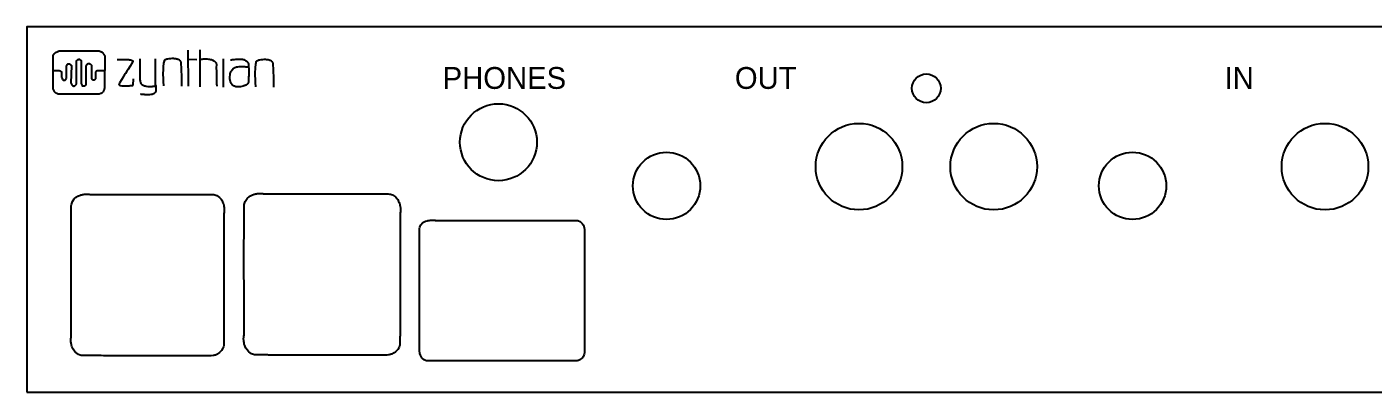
# Model space of a CAD drawing. Extents: x 0 to 272, y 0 to 38.
# Drawn here: x 0 to 139.9, y 0 to 38 of the extents above; entities that cross this region are included whole.
import ezdxf

# ---------------------------------------------------------------- set-up
doc = ezdxf.new("R2010")
doc.units = 0
doc.linetypes.add('BORDER', pattern=[0.875, 0.25, -0.125, 0.25, -0.125, 0, -0.125])
doc.layers.get('0').update_dxf_attribs({"linetype": 'CONTINUOUS'})
doc.layers.add('DXF_PI4_CASE_BACK_MODEL_LA', color=7, linetype='CONTINUOUS')
doc.styles.add('TEXT636', font='txt', dxfattribs={"height": 0.2})
doc.styles.add('TEXT639', font='txt', dxfattribs={"height": 0.2})
doc.styles.add('TEXT642', font='txt', dxfattribs={"height": 0.2})

msp = doc.modelspace()

# ---------------------------------------------------------------- linework, layer by layer
at = {"color": 18}
for points in [[(2.74, 35.03, 0), (2.76, 35.08, 0), (2.79, 35.13, 0), (2.8, 35.15, 0), (2.82, 35.18, 0), (2.84, 35.2, 0), (2.85, 35.22, 0), (2.87, 35.24, 0), (2.88, 35.25, 0), (2.88, 35.25, 0), (2.89, 35.26, 0), (2.9, 35.27, 0)], [(2.9, 35.27, 0), (2.98, 35.33, 0), (3.03, 35.36, 0), (3.06, 35.38, 0), (3.11, 35.4, 0), (3.16, 35.42, 0), (3.2, 35.44, 0), (3.22, 35.45, 0), (3.23, 35.45, 0), (3.24, 35.46, 0), (3.27, 35.47, 0), (3.3, 35.48, 0), (3.31, 35.49, 0), (3.32, 35.49, 0), (3.33, 35.5, 0), (3.33, 35.5, 0), (3.33, 35.5, 0)], [(7.51, 35.5, 0), (7.58, 35.47, 0), (7.64, 35.45, 0), (7.67, 35.44, 0), (7.69, 35.43, 0), (7.71, 35.42, 0), (7.74, 35.41, 0), (7.76, 35.39, 0), (7.78, 35.39, 0), (7.79, 35.38, 0), (7.8, 35.37, 0), (7.81, 35.37, 0), (7.82, 35.36, 0), (7.83, 35.36, 0), (7.84, 35.35, 0)], [(7.84, 35.35, 0), (7.86, 35.33, 0), (7.9, 35.28, 0), (7.94, 35.23, 0), (7.96, 35.2, 0), (7.99, 35.16, 0), (8.01, 35.12, 0), (8.04, 35.08, 0), (8.05, 35.06, 0), (8.06, 35.04, 0), (8.07, 35.01, 0), (8.08, 34.99, 0), (8.09, 34.97, 0), (8.1, 34.97, 0), (8.1, 34.96, 0), (8.1, 34.96, 0), (8.1, 34.96, 0)], [(4.11, 33.88, 0), (4.13, 33.93, 0), (4.15, 33.98, 0), (4.16, 34.01, 0), (4.18, 34.04, 0), (4.19, 34.07, 0), (4.2, 34.08, 0), (4.22, 34.1, 0), (4.22, 34.11, 0), (4.23, 34.11, 0), (4.24, 34.12, 0), (4.25, 34.13, 0)], [(4.25, 34.13, 0), (4.26, 34.14, 0), (4.31, 34.15, 0), (4.39, 34.16, 0), (4.39, 34.15, 0), (4.42, 34.15, 0), (4.43, 34.15, 0), (4.44, 34.15, 0), (4.45, 34.14, 0), (4.46, 34.14, 0)], [(4.46, 34.14, 0), (4.47, 34.13, 0), (4.5, 34.11, 0), (4.52, 34.09, 0), (4.53, 34.08, 0), (4.55, 34.06, 0), (4.57, 34.04, 0), (4.58, 34.02, 0), (4.59, 34.01, 0), (4.6, 34, 0), (4.6, 33.99, 0), (4.61, 33.98, 0), (4.62, 33.97, 0), (4.62, 33.96, 0), (4.62, 33.96, 0), (4.62, 33.96, 0)], [(5.15, 34.49, 0), (5.18, 34.51, 0), (5.21, 34.54, 0), (5.23, 34.55, 0), (5.25, 34.57, 0), (5.26, 34.58, 0), (5.28, 34.59, 0), (5.29, 34.6, 0), (5.3, 34.6, 0), (5.32, 34.61, 0), (5.33, 34.61, 0)], [(5.33, 34.61, 0), (5.38, 34.62, 0), (5.41, 34.63, 0), (5.45, 34.63, 0), (5.46, 34.63, 0), (5.46, 34.63, 0), (5.48, 34.62, 0), (5.49, 34.62, 0), (5.5, 34.62, 0)], [(5.5, 34.62, 0), (5.53, 34.6, 0), (5.54, 34.59, 0), (5.55, 34.58, 0), (5.58, 34.55, 0), (5.59, 34.54, 0), (5.59, 34.54, 0), (5.6, 34.53, 0), (5.61, 34.51, 0), (5.61, 34.51, 0), (5.62, 34.5, 0), (5.62, 34.5, 0), (5.62, 34.5, 0)], [(6.17, 33.91, 0), (6.19, 33.97, 0), (6.21, 34.02, 0), (6.22, 34.04, 0), (6.24, 34.08, 0), (6.26, 34.1, 0), (6.27, 34.12, 0), (6.28, 34.13, 0), (6.29, 34.14, 0), (6.29, 34.15, 0), (6.3, 34.16, 0), (6.32, 34.16, 0)], [(6.32, 34.16, 0), (6.33, 34.17, 0), (6.38, 34.19, 0), (6.47, 34.19, 0), (6.47, 34.18, 0), (6.5, 34.18, 0), (6.51, 34.17, 0), (6.52, 34.17, 0), (6.53, 34.17, 0), (6.55, 34.16, 0)], [(6.55, 34.16, 0), (6.58, 34.14, 0), (6.6, 34.12, 0), (6.61, 34.11, 0), (6.63, 34.1, 0), (6.65, 34.08, 0), (6.66, 34.06, 0), (6.67, 34.05, 0), (6.67, 34.04, 0), (6.69, 34.02, 0), (6.69, 34.02, 0), (6.7, 34.01, 0), (6.7, 34.01, 0), (6.7, 34.01, 0)], [(9.37, 34.6, 0), (9.51, 34.6, 0), (9.65, 34.61, 0), (9.74, 34.61, 0), (9.83, 34.61, 0), (9.92, 34.61, 0), (10.03, 34.61, 0), (10.13, 34.61, 0), (10.18, 34.61, 0), (10.23, 34.61, 0), (10.34, 34.6, 0), (10.39, 34.6, 0), (10.44, 34.6, 0), (10.49, 34.59, 0), (10.54, 34.59, 0), (10.59, 34.59, 0), (10.61, 34.58, 0), (10.66, 34.58, 0), (10.73, 34.57, 0), (10.79, 34.56, 0), (10.85, 34.55, 0), (10.88, 34.54, 0), (10.9, 34.53, 0), (10.95, 34.52, 0), (10.98, 34.5, 0), (11.01, 34.48, 0), (11.03, 34.45, 0), (11.03, 34.44, 0), (11.02, 34.4, 0)], [(11.02, 34.4, 0), (10.73, 33.92, 0), (10.47, 33.52, 0), (10.4, 33.4, 0), (10.23, 33.15, 0), (10.12, 32.98, 0), (10.07, 32.89, 0), (9.99, 32.78, 0), (9.82, 32.5, 0), (9.64, 32.21, 0), (9.63, 32.19, 0), (9.57, 32.08, 0)], [(11.75, 34.66, 0), (11.73, 34.21, 0), (11.72, 33.77, 0), (11.72, 33.52, 0), (11.72, 33.4, 0), (11.72, 33.23, 0), (11.73, 33.01, 0), (11.73, 32.82, 0), (11.74, 32.72, 0), (11.74, 32.63, 0), (11.75, 32.54, 0), (11.75, 32.49, 0), (11.76, 32.39, 0), (11.77, 32.37, 0), (11.77, 32.34, 0), (11.77, 32.33, 0), (11.78, 32.25, 0)], [(14.23, 31.88, 0), (14.2, 32.31, 0), (14.18, 32.74, 0), (14.17, 32.99, 0), (14.17, 33.11, 0), (14.17, 33.28, 0), (14.18, 33.43, 0), (14.19, 33.7, 0), (14.2, 33.8, 0), (14.2, 33.91, 0), (14.21, 34.01, 0), (14.22, 34.06, 0), (14.23, 34.16, 0), (14.24, 34.19, 0), (14.24, 34.22, 0), (14.26, 34.33, 0)], [(14.26, 34.33, 0), (14.28, 34.43, 0), (14.29, 34.49, 0), (14.3, 34.53, 0), (14.31, 34.55, 0), (14.32, 34.56, 0), (14.36, 34.59, 0), (14.38, 34.6, 0), (14.4, 34.6, 0), (14.41, 34.61, 0), (14.43, 34.62, 0), (14.44, 34.62, 0), (14.46, 34.63, 0)], [(14.46, 34.63, 0), (14.55, 34.66, 0), (14.64, 34.68, 0), (14.78, 34.7, 0), (14.85, 34.71, 0), (14.97, 34.72, 0), (15.08, 34.73, 0), (15.19, 34.73, 0), (15.25, 34.73, 0), (15.28, 34.72, 0), (15.32, 34.72, 0), (15.41, 34.71, 0), (15.49, 34.7, 0), (15.53, 34.69, 0), (15.57, 34.68, 0), (15.59, 34.68, 0), (15.61, 34.67, 0), (15.62, 34.67, 0), (15.63, 34.66, 0), (15.66, 34.65, 0), (15.67, 34.65, 0), (15.68, 34.65, 0), (15.72, 34.63, 0)], [(15.72, 34.63, 0), (15.86, 34.55, 0), (15.88, 34.53, 0), (15.9, 34.51, 0), (15.93, 34.47, 0), (15.94, 34.45, 0), (15.95, 34.43, 0), (15.96, 34.4, 0), (15.97, 34.37, 0), (15.97, 34.36, 0), (15.98, 34.33, 0), (15.98, 34.3, 0)], [(15.98, 34.3, 0), (16.01, 34.06, 0), (16.02, 33.83, 0), (16.04, 33.5, 0), (16.04, 33.31, 0), (16.05, 33.05, 0), (16.05, 32.92, 0), (16.05, 32.79, 0), (16.05, 32.67, 0), (16.05, 32.55, 0), (16.05, 32.43, 0), (16.05, 32.38, 0), (16.05, 32.3, 0), (16.05, 32.15, 0), (16.05, 32.08, 0), (16.05, 32.02, 0), (16.05, 31.96, 0), (16.05, 31.92, 0), (16.05, 31.88, 0), (16.05, 31.86, 0), (16.05, 31.83, 0), (16.05, 31.82, 0), (16.05, 31.82, 0)], [(17.97, 34.63, 0), (18.04, 34.64, 0), (18.21, 34.65, 0), (18.32, 34.66, 0), (18.45, 34.66, 0), (18.51, 34.66, 0), (18.58, 34.66, 0), (18.65, 34.66, 0), (18.68, 34.66, 0), (18.74, 34.66, 0), (18.86, 34.65, 0), (18.95, 34.64, 0), (19.01, 34.63, 0), (19.06, 34.62, 0), (19.08, 34.62, 0), (19.11, 34.61, 0), (19.13, 34.61, 0), (19.14, 34.6, 0), (19.18, 34.59, 0), (19.19, 34.59, 0), (19.21, 34.58, 0), (19.21, 34.58, 0), (19.26, 34.56, 0)], [(19.26, 34.56, 0), (19.43, 34.47, 0), (19.45, 34.46, 0), (19.49, 34.43, 0), (19.54, 34.4, 0), (19.58, 34.36, 0), (19.59, 34.34, 0), (19.61, 34.32, 0), (19.63, 34.3, 0), (19.66, 34.25, 0), (19.67, 34.22, 0), (19.68, 34.2, 0), (19.68, 34.19, 0), (19.68, 34.16, 0), (19.69, 34.13, 0)], [(19.69, 34.13, 0), (19.68, 33.7, 0), (19.69, 33.39, 0), (19.69, 33.21, 0), (19.69, 32.97, 0), (19.7, 32.85, 0), (19.7, 32.73, 0), (19.7, 32.61, 0), (19.7, 32.5, 0), (19.7, 32.39, 0), (19.71, 32.34, 0), (19.71, 32.32, 0), (19.71, 32.27, 0), (19.71, 32.12, 0), (19.71, 32.06, 0), (19.71, 32, 0), (19.72, 31.95, 0), (19.72, 31.91, 0), (19.72, 31.87, 0), (19.72, 31.86, 0), (19.72, 31.83, 0), (19.72, 31.82, 0), (19.72, 31.82, 0)], [(21.17, 34.56, 0), (21.25, 34.58, 0), (21.34, 34.59, 0), (21.45, 34.61, 0), (21.58, 34.62, 0), (21.72, 34.64, 0), (21.79, 34.64, 0), (21.87, 34.65, 0), (21.95, 34.65, 0), (21.99, 34.65, 0), (22.04, 34.65, 0), (22.18, 34.65, 0), (22.29, 34.64, 0), (22.35, 34.64, 0), (22.38, 34.63, 0), (22.41, 34.63, 0), (22.43, 34.62, 0), (22.46, 34.62, 0), (22.49, 34.61, 0), (22.5, 34.61, 0), (22.54, 34.59, 0), (22.56, 34.59, 0), (22.57, 34.58, 0), (22.58, 34.58, 0), (22.63, 34.56, 0)], [(21.21, 33.37, 0), (21.22, 33.4, 0), (21.32, 33.54, 0), (21.48, 33.69, 0), (21.49, 33.7, 0), (21.55, 33.74, 0), (21.59, 33.76, 0), (21.61, 33.77, 0), (21.61, 33.78, 0), (21.64, 33.79, 0), (21.65, 33.79, 0), (21.67, 33.8, 0)], [(21.67, 33.8, 0), (21.73, 33.82, 0), (21.79, 33.84, 0), (21.91, 33.86, 0), (22.07, 33.88, 0), (22.18, 33.88, 0), (22.31, 33.88, 0), (22.38, 33.88, 0), (22.45, 33.88, 0), (22.51, 33.88, 0), (22.58, 33.87, 0), (22.64, 33.87, 0), (22.66, 33.87, 0), (22.68, 33.87, 0), (22.71, 33.86, 0), (22.79, 33.86, 0), (22.82, 33.85, 0), (22.86, 33.85, 0), (22.88, 33.84, 0), (22.91, 33.84, 0), (22.93, 33.84, 0), (22.94, 33.84, 0), (22.95, 33.84, 0), (22.96, 33.84, 0), (22.96, 33.83, 0), (22.96, 33.83, 0)], [(22.63, 34.56, 0), (22.72, 34.51, 0), (22.8, 34.46, 0), (22.81, 34.45, 0), (22.85, 34.42, 0), (22.89, 34.38, 0), (22.92, 34.34, 0), (22.94, 34.32, 0), (22.96, 34.29, 0), (22.97, 34.28, 0), (22.98, 34.26, 0), (22.99, 34.22, 0), (23.01, 34.19, 0), (23.01, 34.17, 0), (23.02, 34.16, 0), (23.02, 34.13, 0), (23.02, 34.12, 0), (23.03, 34.1, 0)], [(23.03, 34.1, 0), (23.03, 34.01, 0), (23.05, 33.5, 0), (23.05, 32.93, 0), (23.05, 32.92, 0), (23.04, 32.8, 0), (23.04, 32.74, 0), (23.04, 32.68, 0), (23.04, 32.62, 0), (23.04, 32.56, 0), (23.03, 32.5, 0), (23.03, 32.47, 0), (23.03, 32.4, 0), (23.03, 32.38, 0), (23.03, 32.36, 0), (23.03, 32.28, 0)], [(23.79, 31.78, 0), (23.76, 32.21, 0), (23.75, 32.41, 0), (23.74, 32.64, 0), (23.73, 32.89, 0), (23.73, 33.02, 0), (23.73, 33.18, 0), (23.73, 33.33, 0), (23.75, 33.6, 0), (23.75, 33.71, 0), (23.76, 33.81, 0), (23.77, 33.91, 0), (23.78, 33.96, 0), (23.78, 33.98, 0), (23.79, 34.06, 0), (23.8, 34.09, 0), (23.8, 34.12, 0), (23.8, 34.14, 0), (23.82, 34.23, 0)], [(23.82, 34.23, 0), (23.84, 34.33, 0), (23.84, 34.39, 0), (23.85, 34.43, 0), (23.87, 34.45, 0), (23.9, 34.48, 0), (23.98, 34.52, 0), (23.99, 34.52, 0), (24.02, 34.53, 0)], [(24.02, 34.53, 0), (24.11, 34.56, 0), (24.2, 34.58, 0), (24.33, 34.6, 0), (24.41, 34.61, 0), (24.52, 34.62, 0), (24.64, 34.63, 0), (24.75, 34.63, 0), (24.81, 34.63, 0), (24.84, 34.63, 0), (24.88, 34.62, 0), (24.97, 34.61, 0), (25.05, 34.6, 0), (25.09, 34.59, 0), (25.13, 34.58, 0), (25.16, 34.57, 0), (25.18, 34.57, 0), (25.19, 34.56, 0), (25.22, 34.55, 0), (25.23, 34.55, 0), (25.24, 34.55, 0), (25.28, 34.53, 0)], [(25.28, 34.53, 0), (25.42, 34.45, 0), (25.44, 34.43, 0), (25.46, 34.41, 0), (25.49, 34.37, 0), (25.5, 34.35, 0), (25.51, 34.33, 0), (25.52, 34.3, 0), (25.53, 34.27, 0), (25.53, 34.26, 0), (25.54, 34.23, 0), (25.54, 34.2, 0)], [(25.54, 34.2, 0), (25.56, 33.96, 0), (25.58, 33.73, 0), (25.59, 33.4, 0), (25.6, 33.21, 0), (25.61, 32.95, 0), (25.61, 32.82, 0), (25.61, 32.69, 0), (25.61, 32.57, 0), (25.61, 32.51, 0), (25.61, 32.45, 0), (25.61, 32.33, 0), (25.61, 32.28, 0), (25.61, 32.25, 0), (25.61, 32.2, 0), (25.61, 32.05, 0), (25.61, 31.98, 0), (25.61, 31.92, 0), (25.61, 31.86, 0), (25.61, 31.82, 0), (25.61, 31.78, 0), (25.61, 31.76, 0), (25.61, 31.73, 0), (25.61, 31.73, 0), (25.61, 31.72, 0), (25.61, 31.72, 0)], [(2.68, 33.45, 0), (2.72, 33.45, 0), (2.81, 33.46, 0), (2.88, 33.47, 0), (2.95, 33.47, 0), (3.03, 33.47, 0), (3.07, 33.47, 0), (3.09, 33.47, 0), (3.12, 33.47, 0), (3.18, 33.47, 0), (3.24, 33.47, 0), (3.27, 33.47, 0), (3.3, 33.46, 0), (3.33, 33.46, 0), (3.35, 33.46, 0), (3.35, 33.46, 0), (3.38, 33.45, 0), (3.38, 33.45, 0), (3.39, 33.45, 0), (3.42, 33.44, 0)], [(3.42, 33.44, 0), (3.46, 33.43, 0), (3.49, 33.41, 0), (3.5, 33.4, 0), (3.52, 33.39, 0), (3.54, 33.38, 0), (3.56, 33.37, 0), (3.57, 33.36, 0), (3.58, 33.35, 0), (3.59, 33.34, 0), (3.6, 33.34, 0), (3.61, 33.33, 0), (3.61, 33.33, 0), (3.61, 33.33, 0), (3.61, 33.33, 0)], [(3.61, 32.75, 0), (3.63, 32.69, 0), (3.65, 32.63, 0), (3.7, 32.54, 0), (3.71, 32.52, 0), (3.72, 32.5, 0), (3.75, 32.47, 0), (3.76, 32.46, 0)], [(3.76, 32.46, 0), (3.77, 32.46, 0), (3.83, 32.44, 0), (3.87, 32.44, 0), (3.91, 32.45, 0), (3.92, 32.45, 0), (3.94, 32.46, 0), (3.95, 32.46, 0), (3.97, 32.47, 0), (3.98, 32.47, 0)], [(3.98, 32.47, 0), (4.01, 32.5, 0), (4.03, 32.52, 0), (4.04, 32.54, 0), (4.07, 32.58, 0), (4.09, 32.61, 0), (4.1, 32.63, 0), (4.11, 32.65, 0), (4.11, 32.66, 0), (4.12, 32.67, 0), (4.12, 32.67, 0)], [(6.7, 32.67, 0), (6.72, 32.64, 0), (6.76, 32.56, 0), (6.78, 32.55, 0), (6.79, 32.54, 0), (6.8, 32.53, 0), (6.81, 32.52, 0), (6.82, 32.51, 0), (6.83, 32.51, 0)], [(6.83, 32.51, 0), (6.85, 32.5, 0), (6.89, 32.49, 0), (6.93, 32.48, 0), (6.97, 32.49, 0), (6.99, 32.49, 0), (7, 32.49, 0), (7.01, 32.5, 0), (7.03, 32.5, 0), (7.04, 32.51, 0)], [(7.04, 32.51, 0), (7.05, 32.51, 0), (7.09, 32.54, 0), (7.1, 32.55, 0), (7.13, 32.58, 0), (7.14, 32.59, 0), (7.15, 32.61, 0), (7.17, 32.63, 0), (7.17, 32.63, 0), (7.17, 32.64, 0), (7.17, 32.64, 0)], [(7.17, 32.64, 0), (7.17, 32.69, 0), (7.15, 33.1, 0), (7.17, 33.28, 0), (7.17, 33.32, 0)], [(7.17, 33.32, 0), (7.2, 33.37, 0), (7.22, 33.41, 0), (7.24, 33.43, 0), (7.25, 33.45, 0), (7.26, 33.46, 0), (7.26, 33.46, 0)], [(11.78, 32.25, 0), (11.79, 32.22, 0), (11.85, 32.1, 0), (11.94, 32.01, 0), (12, 31.97, 0), (12.01, 31.97, 0), (12.04, 31.95, 0), (12.07, 31.93, 0), (12.09, 31.93, 0), (12.1, 31.92, 0), (12.12, 31.91, 0), (12.13, 31.91, 0), (12.15, 31.89, 0), (12.16, 31.89, 0), (12.18, 31.88, 0)], [(21.17, 32.25, 0), (21.16, 32.3, 0), (21.1, 32.61, 0), (21.09, 32.8, 0), (21.11, 33.02, 0), (21.12, 33.08, 0), (21.13, 33.16, 0), (21.15, 33.23, 0), (21.19, 33.32, 0), (21.21, 33.37, 0)], [(21.44, 31.88, 0), (21.42, 31.89, 0), (21.33, 31.97, 0), (21.23, 32.1, 0), (21.23, 32.11, 0), (21.21, 32.16, 0), (21.2, 32.18, 0), (21.19, 32.2, 0), (21.19, 32.21, 0), (21.18, 32.23, 0), (21.17, 32.25, 0)], [(23.03, 32.28, 0), (23.02, 32.22, 0), (23, 32.18, 0), (22.96, 32.11, 0), (22.94, 32.09, 0), (22.75, 31.95, 0), (22.73, 31.94, 0), (22.67, 31.91, 0), (22.62, 31.89, 0), (22.6, 31.88, 0), (22.56, 31.86, 0), (22.53, 31.85, 0)], [(2.9, 31.21, 0), (2.88, 31.23, 0), (2.86, 31.27, 0), (2.83, 31.32, 0), (2.82, 31.35, 0), (2.79, 31.43, 0), (2.77, 31.46, 0), (2.77, 31.48, 0), (2.76, 31.5, 0), (2.74, 31.55, 0), (2.74, 31.56, 0), (2.74, 31.58, 0), (2.74, 31.58, 0)], [(3.26, 30.99, 0), (3.19, 31.02, 0), (3.12, 31.06, 0), (3.08, 31.08, 0), (3.04, 31.1, 0), (3.01, 31.12, 0), (2.98, 31.14, 0), (2.95, 31.16, 0), (2.94, 31.17, 0), (2.93, 31.18, 0), (2.92, 31.19, 0), (2.9, 31.21, 0)], [(4.58, 32.17, 0), (4.67, 31.97, 0), (4.69, 31.95, 0), (4.7, 31.93, 0), (4.72, 31.9, 0), (4.73, 31.89, 0), (4.75, 31.88, 0), (4.76, 31.87, 0)], [(4.76, 31.87, 0), (4.79, 31.86, 0), (4.82, 31.85, 0), (4.86, 31.84, 0), (4.9, 31.84, 0), (4.91, 31.85, 0), (4.92, 31.85, 0), (4.93, 31.85, 0), (4.95, 31.86, 0), (4.96, 31.86, 0)], [(4.96, 31.86, 0), (4.98, 31.87, 0), (5.01, 31.89, 0), (5.03, 31.91, 0), (5.05, 31.92, 0), (5.08, 31.96, 0), (5.1, 31.98, 0), (5.11, 31.99, 0), (5.11, 32, 0), (5.13, 32.02, 0), (5.14, 32.03, 0), (5.15, 32.04, 0), (5.15, 32.04, 0)], [(5.62, 32.11, 0), (5.69, 31.96, 0), (5.71, 31.94, 0), (5.72, 31.92, 0), (5.73, 31.9, 0), (5.74, 31.9, 0), (5.75, 31.88, 0), (5.77, 31.88, 0)], [(5.77, 31.88, 0), (5.78, 31.87, 0), (5.84, 31.85, 0), (5.89, 31.85, 0), (5.94, 31.86, 0), (5.95, 31.86, 0), (5.96, 31.86, 0), (5.98, 31.87, 0), (6, 31.87, 0), (6, 31.87, 0), (6.01, 31.88, 0)], [(6.01, 31.88, 0), (6.02, 31.88, 0), (6.07, 31.91, 0), (6.08, 31.92, 0), (6.12, 31.95, 0), (6.13, 31.97, 0), (6.14, 31.98, 0), (6.15, 31.99, 0), (6.16, 32, 0), (6.17, 32.01, 0), (6.17, 32.02, 0), (6.17, 32.02, 0)], [(7.9, 31.21, 0), (7.86, 31.18, 0), (7.83, 31.15, 0), (7.78, 31.12, 0), (7.74, 31.1, 0), (7.7, 31.08, 0), (7.65, 31.06, 0), (7.61, 31.04, 0), (7.59, 31.03, 0), (7.57, 31.02, 0), (7.54, 31.01, 0), (7.52, 31, 0), (7.5, 31, 0), (7.49, 30.99, 0), (7.48, 30.99, 0), (7.48, 30.99, 0), (7.48, 30.99, 0)], [(8.06, 31.63, 0), (8.04, 31.55, 0), (8.02, 31.46, 0), (8, 31.42, 0), (7.97, 31.33, 0), (7.91, 31.22, 0), (7.9, 31.21, 0)], [(9.57, 32.08, 0), (9.55, 32.03, 0), (9.55, 32, 0), (9.58, 31.96, 0), (9.61, 31.94, 0), (9.74, 31.9, 0), (9.85, 31.88, 0), (10.02, 31.87, 0), (10.11, 31.86, 0), (10.21, 31.86, 0), (10.3, 31.87, 0), (10.4, 31.87, 0), (10.45, 31.87, 0), (10.49, 31.87, 0), (10.54, 31.87, 0), (10.56, 31.88, 0), (10.61, 31.88, 0), (10.74, 31.89, 0), (10.81, 31.89, 0), (10.84, 31.9, 0), (10.86, 31.9, 0), (10.91, 31.9, 0), (10.94, 31.9, 0), (10.96, 31.91, 0), (10.98, 31.91, 0), (10.99, 31.91, 0), (11.01, 31.91, 0), (11.02, 31.91, 0), (11.04, 31.92, 0), (11.05, 31.92, 0), (11.05, 31.92, 0), (11.05, 31.92, 0)], [(13.14, 31.02, 0), (13.07, 31, 0), (13.02, 30.98, 0), (12.89, 30.96, 0), (12.73, 30.94, 0), (12.62, 30.94, 0), (12.48, 30.94, 0), (12.41, 30.94, 0), (12.34, 30.94, 0), (12.27, 30.94, 0), (12.21, 30.95, 0), (12.18, 30.95, 0), (12.15, 30.95, 0), (12.12, 30.96, 0), (12.1, 30.96, 0), (12.08, 30.96, 0), (11.99, 30.97, 0), (11.96, 30.97, 0), (11.92, 30.98, 0), (11.89, 30.98, 0), (11.87, 30.98, 0), (11.85, 30.99, 0), (11.84, 30.99, 0), (11.82, 30.99, 0), (11.82, 30.99, 0), (11.81, 30.99, 0), (11.81, 30.99, 0)], [(12.18, 31.88, 0), (12.24, 31.86, 0), (12.29, 31.85, 0), (12.4, 31.83, 0), (12.55, 31.81, 0), (12.64, 31.81, 0), (12.77, 31.8, 0), (12.83, 31.81, 0), (12.9, 31.81, 0), (12.96, 31.81, 0), (13.01, 31.81, 0), (13.07, 31.82, 0), (13.1, 31.82, 0), (13.13, 31.82, 0), (13.21, 31.83, 0), (13.24, 31.83, 0), (13.27, 31.84, 0), (13.3, 31.84, 0), (13.32, 31.84, 0), (13.34, 31.85, 0), (13.35, 31.85, 0), (13.36, 31.85, 0), (13.37, 31.85, 0), (13.37, 31.85, 0)], [(13.37, 31.26, 0), (13.36, 31.24, 0), (13.32, 31.16, 0), (13.23, 31.08, 0), (13.22, 31.07, 0), (13.2, 31.05, 0), (13.18, 31.05, 0), (13.15, 31.03, 0), (13.14, 31.02, 0)], [(13.37, 31.92, 0), (13.38, 31.88, 0), (13.39, 31.79, 0), (13.4, 31.67, 0), (13.4, 31.6, 0), (13.41, 31.57, 0), (13.41, 31.52, 0), (13.41, 31.46, 0), (13.4, 31.41, 0), (13.4, 31.36, 0), (13.39, 31.33, 0), (13.38, 31.29, 0), (13.37, 31.26, 0)], [(22.53, 31.85, 0), (22.48, 31.83, 0), (22.18, 31.77, 0), (21.94, 31.76, 0), (21.8, 31.77, 0), (21.77, 31.77, 0), (21.72, 31.78, 0), (21.69, 31.79, 0), (21.65, 31.8, 0), (21.62, 31.81, 0), (21.59, 31.82, 0), (21.55, 31.83, 0), (21.53, 31.84, 0), (21.5, 31.85, 0), (21.49, 31.86, 0), (21.48, 31.86, 0), (21.47, 31.87, 0), (21.44, 31.88, 0)], [(4.61, 19.38, 0), (4.63, 19.52, 0), (4.65, 19.63, 0), (4.72, 19.82, 0), (4.92, 20.1, 0), (4.95, 20.14, 0), (5.11, 20.27, 0), (5.19, 20.33, 0), (5.28, 20.38, 0), (5.37, 20.42, 0), (5.46, 20.46, 0), (5.56, 20.5, 0), (5.61, 20.52, 0), (5.64, 20.52, 0), (5.69, 20.54, 0), (5.77, 20.56, 0), (5.85, 20.57, 0), (5.94, 20.58, 0), (5.98, 20.59, 0), (6.02, 20.59, 0), (6.11, 20.6, 0), (6.15, 20.6, 0), (6.19, 20.6, 0), (6.23, 20.6, 0), (6.28, 20.6, 0), (6.32, 20.6, 0), (6.34, 20.6, 0), (6.41, 20.59, 0), (6.43, 20.59, 0), (6.46, 20.59, 0), (6.47, 20.58, 0), (6.56, 20.57, 0)], [(6.56, 20.57, 0), (10.76, 20.57, 0), (10.8, 20.57, 0), (11.78, 20.57, 0), (12.29, 20.57, 0), (12.54, 20.57, 0), (12.8, 20.57, 0), (13.31, 20.57, 0), (13.56, 20.57, 0), (13.82, 20.57, 0), (14.33, 20.57, 0), (14.58, 20.57, 0), (14.71, 20.57, 0), (14.96, 20.57, 0), (15.05, 20.57, 0), (15.38, 20.57, 0), (15.58, 20.57, 0), (15.79, 20.57, 0), (16.2, 20.57, 0), (16.41, 20.57, 0), (16.62, 20.57, 0), (16.82, 20.57, 0), (17.03, 20.57, 0), (17.24, 20.57, 0), (17.34, 20.57, 0), (17.45, 20.57, 0), (17.65, 20.57, 0), (17.76, 20.57, 0), (17.86, 20.57, 0), (17.96, 20.57, 0), (18.07, 20.57, 0), (18.17, 20.57, 0), (18.22, 20.57, 0), (18.25, 20.57, 0), (18.46, 20.57, 0), (18.53, 20.57, 0), (18.59, 20.57, 0), (18.66, 20.57, 0), (18.72, 20.57, 0), (18.78, 20.57, 0), (18.85, 20.57, 0), (18.88, 20.57, 0), (19.29, 20.56, 0)], [(19.29, 20.56, 0), (19.43, 20.55, 0), (19.54, 20.52, 0), (19.73, 20.45, 0), (20.02, 20.25, 0), (20.06, 20.22, 0), (20.18, 20.06, 0), (20.24, 19.98, 0), (20.29, 19.89, 0), (20.34, 19.8, 0), (20.38, 19.7, 0), (20.41, 19.6, 0), (20.43, 19.55, 0), (20.43, 19.53, 0), (20.45, 19.48, 0), (20.47, 19.39, 0), (20.48, 19.31, 0), (20.49, 19.22, 0), (20.5, 19.18, 0), (20.5, 19.14, 0), (20.51, 19.05, 0), (20.51, 19.01, 0), (20.51, 18.97, 0), (20.51, 18.92, 0), (20.51, 18.88, 0), (20.51, 18.84, 0), (20.51, 18.82, 0), (20.5, 18.75, 0), (20.5, 18.72, 0), (20.49, 18.7, 0), (20.49, 18.68, 0), (20.48, 18.6, 0)], [(22.56, 19.39, 0), (22.58, 19.53, 0), (22.6, 19.64, 0), (22.68, 19.84, 0), (22.88, 20.14, 0), (22.92, 20.18, 0), (23.08, 20.32, 0), (23.25, 20.43, 0), (23.45, 20.52, 0), (23.55, 20.56, 0), (23.6, 20.58, 0), (23.68, 20.6, 0), (23.77, 20.62, 0), (23.85, 20.64, 0), (23.94, 20.65, 0), (23.98, 20.66, 0), (24.03, 20.66, 0), (24.12, 20.67, 0), (24.16, 20.67, 0), (24.21, 20.67, 0), (24.25, 20.67, 0), (24.29, 20.67, 0), (24.34, 20.67, 0), (24.36, 20.67, 0), (24.37, 20.67, 0), (24.43, 20.66, 0), (24.46, 20.66, 0), (24.49, 20.65, 0), (24.5, 20.65, 0), (24.59, 20.64, 0)], [(24.59, 20.64, 0), (28.86, 20.64, 0), (28.91, 20.64, 0), (29.9, 20.64, 0), (30.42, 20.64, 0), (30.93, 20.64, 0), (31.45, 20.64, 0), (31.97, 20.64, 0), (32.49, 20.64, 0), (32.75, 20.64, 0), (32.88, 20.64, 0), (33.22, 20.64, 0), (36.7, 20.63, 0), (36.76, 20.63, 0), (36.89, 20.63, 0), (36.96, 20.63, 0), (37.02, 20.63, 0), (37.09, 20.63, 0), (37.12, 20.63, 0), (37.54, 20.63, 0)], [(37.54, 20.63, 0), (37.68, 20.61, 0), (37.79, 20.59, 0), (38, 20.52, 0), (38.3, 20.31, 0), (38.34, 20.27, 0), (38.47, 20.11, 0), (38.53, 20.03, 0), (38.58, 19.94, 0), (38.63, 19.84, 0), (38.68, 19.74, 0), (38.71, 19.64, 0), (38.73, 19.59, 0), (38.74, 19.56, 0), (38.75, 19.51, 0), (38.77, 19.42, 0), (38.79, 19.33, 0), (38.8, 19.24, 0), (38.81, 19.2, 0), (38.81, 19.16, 0), (38.82, 19.07, 0), (38.82, 19.02, 0), (38.82, 18.98, 0), (38.82, 18.93, 0), (38.82, 18.89, 0), (38.82, 18.85, 0), (38.82, 18.82, 0), (38.82, 18.81, 0), (38.81, 18.75, 0), (38.81, 18.72, 0), (38.81, 18.7, 0), (38.8, 18.68, 0), (38.79, 18.59, 0)], [(4.61, 5.77, 0), (4.61, 10.31, 0), (4.6, 12.98, 0), (4.6, 14.75, 0), (4.6, 14.84, 0), (4.6, 15.64, 0), (4.61, 16.08, 0), (4.61, 16.3, 0), (4.61, 16.52, 0), (4.61, 16.97, 0), (4.61, 17.19, 0), (4.61, 17.41, 0), (4.61, 17.63, 0), (4.61, 17.85, 0), (4.61, 18.07, 0), (4.61, 18.18, 0), (4.61, 18.24, 0), (4.61, 18.57, 0), (4.61, 18.7, 0), (4.61, 18.84, 0), (4.61, 18.91, 0), (4.61, 18.94, 0), (4.61, 19.38, 0)], [(20.48, 18.6, 0), (20.48, 16.26, 0), (20.48, 14.06, 0), (20.48, 14.02, 0), (20.48, 12.96, 0), (20.48, 12.41, 0), (20.48, 12.14, 0), (20.48, 11.86, 0), (20.48, 11.31, 0), (20.48, 11.04, 0), (20.48, 10.76, 0), (20.48, 10.49, 0), (20.48, 10.22, 0), (20.48, 9.94, 0), (20.48, 9.8, 0), (20.48, 9.53, 0), (20.48, 9.44, 0), (20.48, 9.08, 0), (20.48, 8.86, 0), (20.48, 8.64, 0), (20.48, 8.41, 0), (20.48, 8.19, 0), (20.48, 7.97, 0), (20.48, 7.85, 0), (20.48, 7.74, 0), (20.48, 7.52, 0), (20.48, 7.3, 0), (20.48, 7.07, 0), (20.47, 6.96, 0), (20.47, 6.85, 0), (20.47, 6.63, 0), (20.47, 6.52, 0), (20.47, 6.4, 0), (20.47, 6.29, 0), (20.47, 6.18, 0), (20.47, 6.07, 0), (20.47, 6.01, 0), (20.47, 5.99, 0), (20.47, 5.75, 0), (20.46, 5.68, 0), (20.46, 5.61, 0), (20.46, 5.55, 0), (20.46, 5.48, 0), (20.46, 5.44, 0), (20.46, 5.41, 0), (20.46, 5.34, 0), (20.46, 5.31, 0), (20.46, 5.29, 0), (20.46, 4.86, 0)], [(22.56, 5.91, 0), (22.56, 10.36, 0), (22.56, 10.4, 0), (22.56, 11.43, 0), (22.55, 11.97, 0), (22.55, 12.24, 0), (22.55, 12.51, 0), (22.55, 13.05, 0), (22.55, 13.32, 0), (22.55, 13.59, 0), (22.55, 13.86, 0), (22.55, 14.13, 0), (22.55, 14.4, 0), (22.55, 14.53, 0), (22.55, 14.8, 0), (22.55, 14.89, 0), (22.55, 15.24, 0), (22.55, 15.46, 0), (22.55, 15.68, 0), (22.56, 16.12, 0), (22.56, 16.34, 0), (22.56, 16.45, 0), (22.56, 16.56, 0), (22.56, 16.78, 0), (22.56, 16.99, 0), (22.56, 17.21, 0), (22.56, 17.32, 0), (22.56, 17.43, 0), (22.56, 17.65, 0), (22.56, 17.76, 0), (22.56, 17.87, 0), (22.56, 17.98, 0), (22.56, 18.09, 0), (22.56, 18.2, 0), (22.56, 18.25, 0), (22.56, 18.28, 0), (22.56, 18.51, 0), (22.56, 18.58, 0), (22.56, 18.65, 0), (22.56, 18.71, 0), (22.56, 18.78, 0), (22.56, 18.85, 0), (22.56, 18.91, 0), (22.56, 18.95, 0), (22.56, 19.39, 0)], [(38.79, 18.59, 0), (38.79, 16.28, 0), (38.79, 14.1, 0), (38.79, 14.06, 0), (38.79, 13.01, 0), (38.79, 12.47, 0), (38.79, 12.2, 0), (38.79, 11.92, 0), (38.79, 11.38, 0), (38.79, 11.11, 0), (38.79, 10.83, 0), (38.79, 10.56, 0), (38.79, 10.29, 0), (38.79, 10.02, 0), (38.79, 9.88, 0), (38.79, 9.61, 0), (38.79, 9.52, 0), (38.79, 9.17, 0), (38.79, 8.95, 0), (38.79, 8.73, 0), (38.79, 8.5, 0), (38.79, 8.28, 0), (38.79, 8.06, 0), (38.79, 7.95, 0), (38.79, 7.84, 0), (38.79, 7.62, 0), (38.79, 7.4, 0), (38.79, 7.18, 0), (38.79, 7.07, 0), (38.78, 6.96, 0), (38.78, 6.74, 0), (38.78, 6.63, 0), (38.78, 6.52, 0), (38.78, 6.4, 0), (38.78, 6.29, 0), (38.78, 6.18, 0), (38.78, 6.13, 0), (38.78, 6.1, 0), (38.78, 5.87, 0), (38.77, 5.8, 0), (38.77, 5.73, 0), (38.77, 5.66, 0), (38.77, 5.6, 0), (38.77, 5.56, 0), (38.77, 5.53, 0), (38.77, 5.46, 0), (38.77, 5.43, 0), (38.77, 5.41, 0), (38.77, 4.98, 0)], [(40.81, 17.04, 0), (40.83, 17.16, 0), (40.85, 17.25, 0), (40.92, 17.41, 0), (41.1, 17.61, 0), (41.14, 17.64, 0), (41.28, 17.73, 0), (41.43, 17.79, 0), (41.6, 17.83, 0), (41.68, 17.85, 0), (41.79, 17.87, 0), (41.89, 17.88, 0), (41.94, 17.88, 0), (42.01, 17.88, 0), (42.08, 17.89, 0), (42.16, 17.89, 0), (42.23, 17.88, 0), (42.3, 17.88, 0), (42.33, 17.88, 0), (42.35, 17.88, 0), (42.41, 17.88, 0), (42.43, 17.87, 0), (42.45, 17.87, 0), (42.46, 17.87, 0), (42.53, 17.86, 0)], [(40.81, 4.91, 0), (40.81, 8.92, 0), (40.81, 8.96, 0), (40.81, 9.89, 0), (40.81, 10.37, 0), (40.81, 10.61, 0), (40.81, 10.86, 0), (40.81, 11.34, 0), (40.81, 11.58, 0), (40.81, 11.83, 0), (40.81, 12.07, 0), (40.81, 12.31, 0), (40.81, 12.55, 0), (40.81, 12.68, 0), (40.81, 12.92, 0), (40.81, 13, 0), (40.81, 13.31, 0), (40.81, 13.51, 0), (40.81, 13.71, 0), (40.81, 13.9, 0), (40.81, 14.1, 0), (40.81, 14.3, 0), (40.81, 14.4, 0), (40.81, 14.5, 0), (40.81, 14.69, 0), (40.81, 14.89, 0), (40.81, 15.09, 0), (40.81, 15.19, 0), (40.81, 15.28, 0), (40.81, 15.48, 0), (40.81, 15.58, 0), (40.81, 15.68, 0), (40.81, 15.78, 0), (40.81, 15.88, 0), (40.81, 15.97, 0), (40.81, 16.02, 0), (40.81, 16.05, 0), (40.81, 16.25, 0), (40.81, 16.32, 0), (40.81, 16.38, 0), (40.81, 16.44, 0), (40.81, 16.5, 0), (40.81, 16.56, 0), (40.81, 16.62, 0), (40.81, 16.65, 0), (40.81, 16.66, 0), (40.81, 17.04, 0)], [(42.53, 17.86, 0), (47.34, 17.86, 0), (47.39, 17.86, 0), (48.51, 17.86, 0), (49.09, 17.86, 0), (49.68, 17.87, 0), (50.26, 17.87, 0), (50.85, 17.87, 0), (51.43, 17.87, 0), (51.72, 17.87, 0), (52.16, 17.87, 0), (52.26, 17.87, 0), (53.11, 17.86, 0), (53.58, 17.86, 0), (53.82, 17.86, 0), (54.06, 17.86, 0), (54.53, 17.86, 0), (54.77, 17.86, 0), (55.01, 17.86, 0), (55.24, 17.86, 0), (55.48, 17.86, 0), (55.72, 17.86, 0), (55.84, 17.86, 0), (55.9, 17.86, 0), (56.25, 17.86, 0), (56.39, 17.86, 0), (56.54, 17.86, 0), (56.61, 17.86, 0), (56.65, 17.86, 0), (57.12, 17.86, 0)], [(57.12, 17.86, 0), (57.24, 17.84, 0), (57.32, 17.82, 0), (57.48, 17.76, 0), (57.68, 17.59, 0), (57.71, 17.55, 0), (57.79, 17.42, 0), (57.83, 17.34, 0), (57.86, 17.27, 0), (57.88, 17.19, 0), (57.91, 17.11, 0), (57.92, 17.02, 0), (57.93, 16.98, 0), (57.94, 16.92, 0), (57.95, 16.83, 0), (57.96, 16.78, 0), (57.96, 16.71, 0), (57.96, 16.67, 0), (57.96, 16.64, 0), (57.96, 16.57, 0), (57.96, 16.53, 0), (57.96, 16.5, 0), (57.96, 16.46, 0), (57.96, 16.43, 0), (57.96, 16.4, 0), (57.96, 16.38, 0), (57.95, 16.32, 0), (57.95, 16.3, 0), (57.95, 16.28, 0), (57.95, 16.27, 0), (57.94, 16.21, 0)], [(57.94, 16.21, 0), (57.94, 12.2, 0), (57.94, 12.16, 0), (57.94, 11.23, 0), (57.94, 10.75, 0), (57.94, 10.5, 0), (57.94, 10.26, 0), (57.94, 9.78, 0), (57.94, 9.53, 0), (57.94, 9.29, 0), (57.94, 9.05, 0), (57.94, 8.81, 0), (57.94, 8.56, 0), (57.94, 8.44, 0), (57.94, 8.2, 0), (57.94, 8.12, 0), (57.94, 7.8, 0), (57.94, 7.61, 0), (57.94, 7.41, 0), (57.94, 7.21, 0), (57.94, 7.02, 0), (57.94, 6.82, 0), (57.94, 6.72, 0), (57.94, 6.62, 0), (57.94, 6.42, 0), (57.94, 6.23, 0), (57.94, 6.03, 0), (57.94, 5.93, 0), (57.94, 5.83, 0), (57.94, 5.64, 0), (57.94, 5.54, 0), (57.94, 5.44, 0), (57.94, 5.34, 0), (57.94, 5.24, 0), (57.94, 5.14, 0), (57.94, 5.09, 0), (57.94, 5.07, 0), (57.94, 4.86, 0), (57.94, 4.8, 0), (57.94, 4.74, 0), (57.94, 4.68, 0), (57.94, 4.62, 0), (57.94, 4.56, 0), (57.94, 4.5, 0), (57.94, 4.47, 0), (57.94, 4.45, 0), (57.94, 4.07, 0)], [(5.79, 3.8, 0), (5.65, 3.82, 0), (5.55, 3.84, 0), (5.35, 3.91, 0), (5.07, 4.11, 0), (5.03, 4.15, 0), (4.79, 4.47, 0), (4.71, 4.66, 0), (4.67, 4.76, 0), (4.64, 4.89, 0), (4.62, 4.98, 0), (4.6, 5.06, 0), (4.59, 5.14, 0), (4.58, 5.23, 0), (4.58, 5.31, 0), (4.57, 5.4, 0), (4.58, 5.48, 0), (4.58, 5.52, 0), (4.58, 5.55, 0), (4.58, 5.62, 0), (4.59, 5.64, 0), (4.59, 5.67, 0), (4.59, 5.68, 0), (4.61, 5.77, 0)], [(23.81, 3.87, 0), (23.66, 3.89, 0), (23.55, 3.91, 0), (23.35, 3.98, 0), (23.05, 4.19, 0), (23.01, 4.23, 0), (22.76, 4.56, 0), (22.67, 4.76, 0), (22.63, 4.86, 0), (22.62, 4.91, 0), (22.59, 4.99, 0), (22.57, 5.08, 0), (22.56, 5.17, 0), (22.54, 5.26, 0), (22.53, 5.34, 0), (22.53, 5.43, 0), (22.52, 5.48, 0), (22.52, 5.52, 0), (22.52, 5.57, 0), (22.52, 5.61, 0), (22.53, 5.65, 0), (22.53, 5.68, 0), (22.53, 5.75, 0), (22.54, 5.78, 0), (22.54, 5.8, 0), (22.54, 5.82, 0), (22.56, 5.91, 0)], [(20.46, 4.86, 0), (20.42, 4.7, 0), (20.36, 4.56, 0), (20.23, 4.34, 0), (20.21, 4.32, 0), (20.12, 4.21, 0), (20.01, 4.11, 0), (19.89, 4.02, 0), (19.83, 3.98, 0), (19.8, 3.96, 0), (19.75, 3.93, 0), (19.71, 3.91, 0), (19.65, 3.89, 0), (19.59, 3.86, 0), (19.53, 3.85, 0), (19.42, 3.82, 0), (19.36, 3.81, 0), (19.16, 3.79, 0)], [(38.77, 4.98, 0), (38.74, 4.89, 0), (38.72, 4.82, 0), (38.67, 4.67, 0), (38.53, 4.44, 0), (38.51, 4.41, 0), (38.41, 4.3, 0), (38.35, 4.24, 0), (38.29, 4.19, 0), (38.17, 4.1, 0), (38.11, 4.06, 0), (38.07, 4.04, 0), (38.02, 4.01, 0), (37.98, 3.99, 0), (37.91, 3.96, 0), (37.85, 3.94, 0), (37.79, 3.92, 0), (37.73, 3.9, 0), (37.67, 3.89, 0), (37.61, 3.88, 0), (37.58, 3.87, 0), (37.4, 3.86, 0)], [(41.63, 3.26, 0), (41.51, 3.27, 0), (41.43, 3.29, 0), (41.27, 3.36, 0), (41.07, 3.53, 0), (41.04, 3.57, 0), (40.89, 3.85, 0), (40.84, 4.01, 0), (40.83, 4.09, 0), (40.82, 4.14, 0), (40.81, 4.2, 0), (40.8, 4.29, 0), (40.79, 4.34, 0), (40.79, 4.41, 0), (40.79, 4.48, 0), (40.79, 4.55, 0), (40.79, 4.59, 0), (40.79, 4.62, 0), (40.79, 4.65, 0), (40.79, 4.69, 0), (40.79, 4.72, 0), (40.79, 4.74, 0), (40.8, 4.8, 0), (40.8, 4.82, 0), (40.8, 4.83, 0), (40.8, 4.84, 0), (40.81, 4.91, 0)], [(19.16, 3.79, 0), (14.75, 3.79, 0), (14.7, 3.79, 0), (13.68, 3.79, 0), (13.14, 3.79, 0), (12.61, 3.79, 0), (12.07, 3.79, 0), (11.54, 3.79, 0), (11, 3.79, 0), (10.74, 3.79, 0), (10.6, 3.79, 0), (10.34, 3.79, 0), (10.25, 3.79, 0), (9.9, 3.79, 0), (9.69, 3.79, 0), (9.47, 3.79, 0), (9.03, 3.79, 0), (8.82, 3.79, 0), (8.6, 3.79, 0), (8.16, 3.79, 0), (7.95, 3.79, 0), (7.73, 3.8, 0), (7.51, 3.8, 0), (7.4, 3.8, 0), (7.3, 3.8, 0), (7.19, 3.8, 0), (7.08, 3.8, 0), (6.97, 3.8, 0), (6.92, 3.8, 0), (6.59, 3.8, 0), (6.46, 3.8, 0), (6.39, 3.8, 0), (6.33, 3.8, 0), (6.26, 3.8, 0), (6.23, 3.8, 0), (5.79, 3.8, 0)], [(37.4, 3.86, 0), (32.87, 3.86, 0), (28.43, 3.86, 0), (28.34, 3.86, 0), (27.54, 3.86, 0), (27.1, 3.86, 0), (26.66, 3.86, 0), (26.22, 3.86, 0), (26, 3.86, 0), (25.78, 3.86, 0), (25.56, 3.86, 0), (25.34, 3.86, 0), (25.12, 3.86, 0), (25.01, 3.87, 0), (24.62, 3.87, 0), (24.49, 3.87, 0), (24.35, 3.87, 0), (24.28, 3.87, 0), (23.81, 3.87, 0)], [(57.03, 3.25, 0), (51.89, 3.25, 0), (46.86, 3.25, 0), (46.76, 3.25, 0), (45.86, 3.25, 0), (45.36, 3.25, 0), (44.86, 3.25, 0), (44.36, 3.25, 0), (43.86, 3.25, 0), (43.36, 3.25, 0), (43.11, 3.25, 0), (42.99, 3.25, 0), (42.55, 3.26, 0), (42.4, 3.26, 0), (42.24, 3.26, 0), (42.17, 3.26, 0), (41.63, 3.26, 0)], [(57.94, 4.07, 0), (57.92, 3.95, 0), (57.89, 3.85, 0), (57.81, 3.68, 0), (57.79, 3.66, 0), (57.73, 3.58, 0), (57.65, 3.5, 0), (57.57, 3.43, 0), (57.52, 3.4, 0), (57.47, 3.36, 0), (57.43, 3.34, 0), (57.39, 3.33, 0), (57.35, 3.31, 0), (57.31, 3.29, 0), (57.26, 3.28, 0), (57.22, 3.27, 0), (57.18, 3.26, 0), (57.16, 3.26, 0), (57.1, 3.25, 0), (57.03, 3.25, 0)]]:
    msp.add_polyline3d(points, dxfattribs=at)
at = {"layer": 'DXF_PI4_CASE_BACK_MODEL_LA', "color": 178}
for p, q in [((2.74, 31.58), (2.74, 35.03)), ((3.33, 35.5), (7.51, 35.5)), ((16.71, 35.59), (16.74, 31.82)), ((17.97, 35.62), (17.97, 31.78)), ((4.12, 32.67), (4.11, 33.88)), ((4.62, 33.96), (4.58, 32.17)), ((5.15, 32.04), (5.15, 34.49)), ((5.62, 34.5), (5.62, 32.11)), ((6.17, 32.02), (6.17, 33.91)), ((6.7, 34.01), (6.7, 32.67)), ((8.1, 34.96), (8.09, 33.46)), ((13.37, 34.63), (13.37, 34.66)), ((13.37, 31.85), (13.37, 34.63)), ((16.71, 34.63), (17.67, 34.6)), ((20.41, 34.66), (20.41, 31.72)), ((3.61, 33.33), (3.61, 32.75)), ((7.26, 33.46), (8.06, 33.46)), ((8.06, 33.46), (8.06, 31.63)), ((11.05, 31.92), (11.09, 32.61)), ((7.48, 30.99), (3.26, 30.99))]:
    msp.add_line(p, q, dxfattribs=at)
at = {"layer": 'DXF_PI4_CASE_BACK_MODEL_LA', "color": 5}
msp.add_polyline3d([(0, 0, 0), (272.3, 0, 0), (272.3, 38, 0), (0, 38, 0), (0, 0, 0)], dxfattribs=at)
for centre, radius in [((93.47, 31.61), 1.5), ((49, 26), 4), ((86.47, 23.46), 4.5), ((100.47, 23.46), 4.5), ((134.9, 23.46), 4.5), ((66.47, 21.46), 3.5), ((114.9, 21.46), 3.5)]:
    msp.add_circle(centre, radius, dxfattribs=at)

# ---------------------------------------------------------------- texts
at = {"layer": 'DXF_PI4_CASE_BACK_MODEL_LA', "color": 18, "linetype": 'BORDER'}
for s, style, p in [('PHONES', 'TEXT636', (43.2, 31.55)), ('OUT', 'TEXT639', (73.57, 31.55)), ('IN', 'TEXT642', (124.46, 31.55))]:
    msp.add_text(s, height=2.273, dxfattribs=dict(at, style=style)).set_placement(p)

doc.saveas('drawing.dxf')
